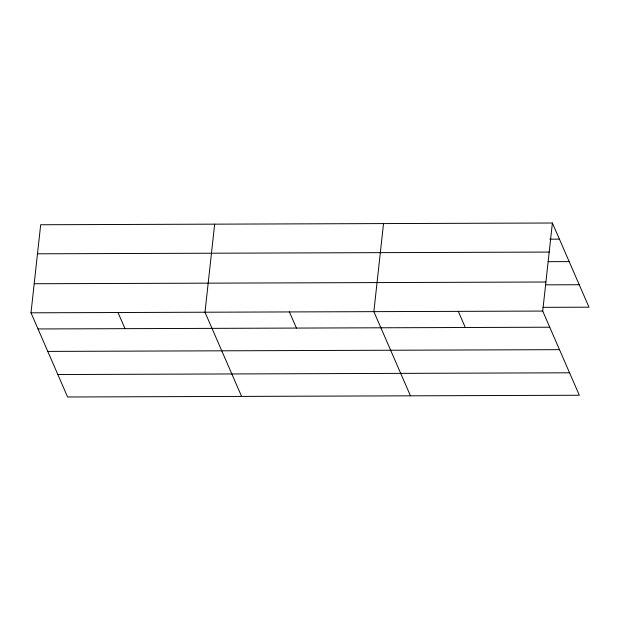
<?xml version="1.0" encoding="UTF-8"?>
<svg xmlns="http://www.w3.org/2000/svg" width="620" height="620" viewBox="0 0 620 620"><rect width="100%" height="100%" fill="white"/><g stroke="black" fill="none" stroke-linecap="round" stroke-linejoin="round"><path stroke-width="0.93" d="M552.397 223.006L542.717 311.07L579.32 395.25L67.603 396.994L31 312.813L40.68 224.75L552.397 223.006L589 307.187L542.942 307.342M214.66 224.153L204.988 312.224L241.591 396.405M383.532 223.58L373.852 311.643L410.456 395.824M549.824 239.181L559.418 239.149M37.487 253.812L549.204 252.069M548.072 261.671L569.175 261.601M34.193 283.751L545.91 282.007M545.654 284.844L579.235 284.735M31 312.813L542.717 311.07M38.022 328.957L549.739 327.213M47.779 351.408L559.504 349.665M57.838 374.542L569.555 372.798M458.289 311.356L465.302 327.5M289.416 311.938L296.438 328.081M117.994 312.519L125.015 328.662"/></g></svg>
